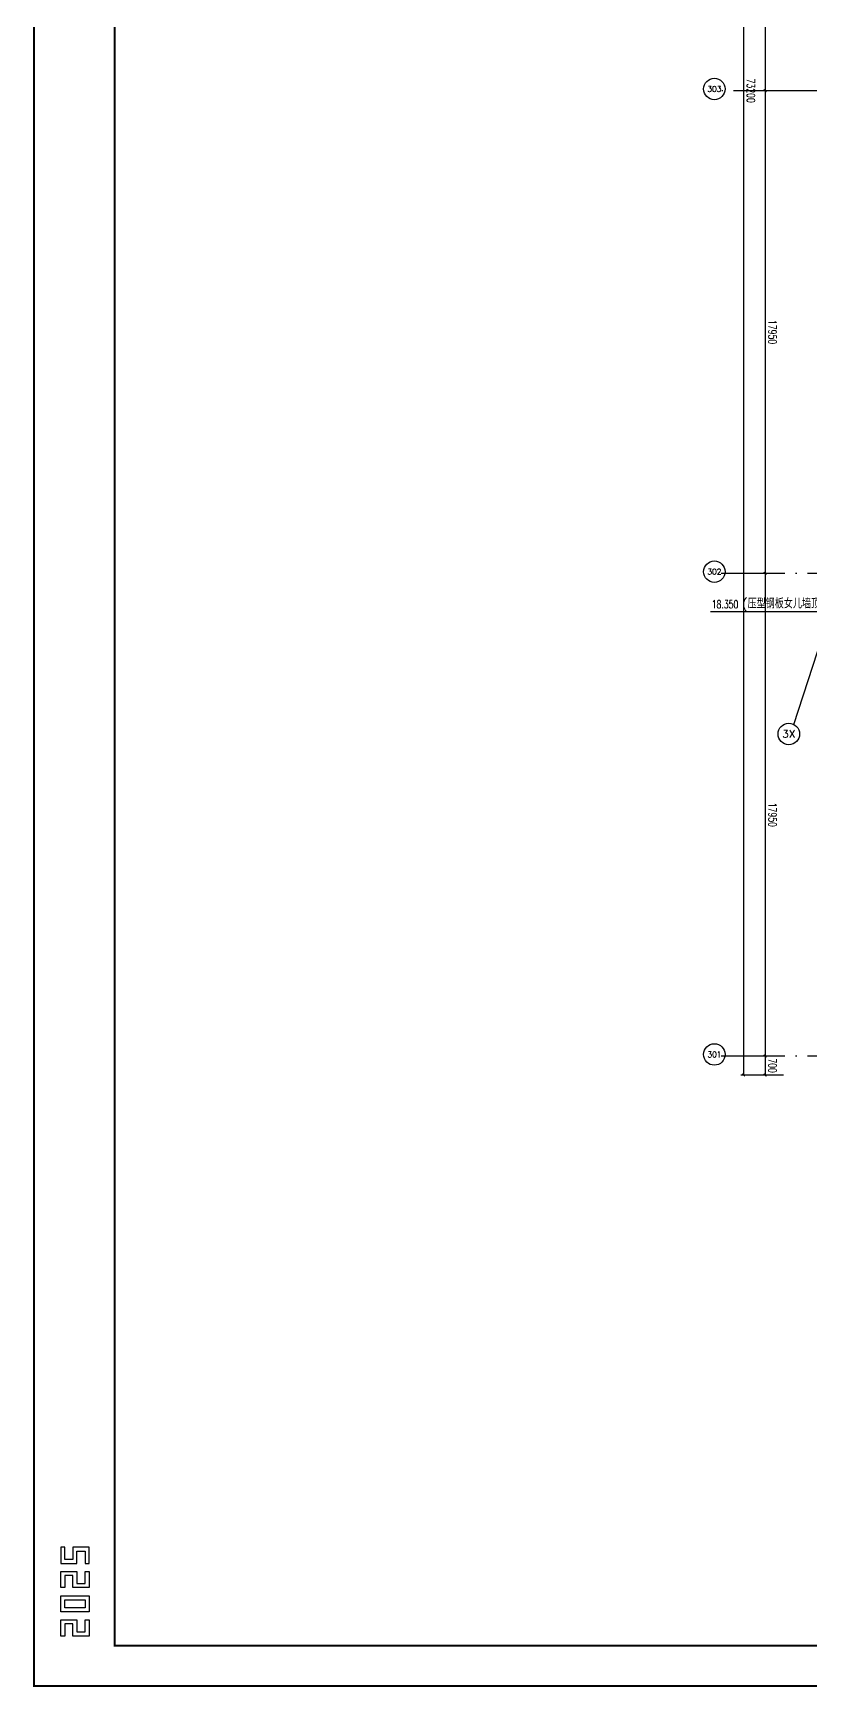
# Model space of a CAD drawing. Extents: x -1396510 to 1250330, y -1892470 to 1623980.
# Drawn here: x 899773 to 928692, y -1383328 to -1321832 of the extents above; entities that cross this region are included whole.
import ezdxf
from ezdxf.enums import TextEntityAlignment as Align

# ---------------------------------------------------------------- set-up
doc = ezdxf.new("R2010")
doc.units = 0
doc.header["$LTSCALE"] = 1000
doc.header["$MEASUREMENT"] = 0
doc.linetypes.add('DOTE', pattern=[2.42, 2, -0.2, 0.02, -0.2])
doc.layers.get('Defpoints').update_dxf_attribs({"color": 210})
for name, color, linetype in [('0-cxFrame', 155, 'Continuous'), ('A-AXIS-D', 1, 'Continuous'), ('A-AXIS-DOTE', 14, 'DOTE'), ('A-AXIS-SYMB', 3, 'Continuous')]:
    doc.layers.add(name, color=color, linetype=linetype)
doc.layers.add('0-cxText', color=131, linetype='Continuous', lineweight=25)
doc.layers.add('A-云线2', color=3, linetype='Continuous', plot=False)
doc.styles.add('_TCH_AXIS', font='COMPLEX', dxfattribs={"bigfont": 'GBCBIG'})
doc.styles.add('_TCH_DIM', font='SIMPLEX', dxfattribs={"bigfont": 'GBCBIG'})
doc.styles.add('A-DIM_T3', font='SIMPLEX', dxfattribs={"width": 0.705882, "bigfont": 'GBCBIG'})
doc.styles.add('cx_tuming', font='simhei.ttf')
doc.styles.add('cx_tuqian1', font='')
doc.styles.add('黑体', font='simhei.ttf', dxfattribs={"height": 12})
doc.styles.get('cx_tuqian1').set_extended_font_data('SimSun')
doc.dimstyles.new('A-DIM&&100', dxfattribs={"dimtxt": 297.5, "dimasz": 100, "dimexe": 100, "dimexo": 100, "dimgap": 126.25, "dimtad": 1, "dimdec": 0, "dimzin": 0, "dimdsep": 46, "dimtxsty": 'A-DIM_T3', "dimblk": 'ARCHTICK', "dimcen": 0.09, "dimclrt": 7, "dimazin": 2, "dimtfac": 1, "dimtdec": 0, "dimtix": 1, "dimtmove": 2, "dimatfit": 3, "dimfxl": 0, "dimtolj": 1, "dimtzin": 0, "dimarcsym": 0})

# ---------------------------------------------------------------- blocks, each defined once
blk = doc.blocks.new('_ArchTick')
at = {"color": 0, "linetype": 'ByBlock', "const_width": 0.4}
blk.add_lwpolyline([(-0.5, -0.5), (0.5, 0.5)], dxfattribs=at)
blk = doc.blocks.new('*D5926')
at = {"layer": 'A-AXIS-D', "color": 0, "lineweight": -2, "transparency": 16777216}
for p, q in [((-2835, -17950), (-3622, -17950)), ((-3522, -17950), (-3522, -35900)), ((-2835, -35900), (-3622, -35900))]:
    blk.add_line(p, q, dxfattribs=at)
at = {"layer": 'Defpoints', "color": 0, "transparency": 16777216}
for p in [(-2735, -17950), (-3522, -35900), (-2735, -35900)]:
    blk.add_point(p, dxfattribs=at)
at = {"layer": 'A-AXIS-D', "color": 0, "lineweight": -2, "transparency": 16777216, "xscale": 100, "yscale": 100, "zscale": 100}
for p, rotation in [((-3522, -17950), 90), ((-3522, -35900), 270)]:
    blk.add_blockref('_ArchTick', p, dxfattribs=dict(at, rotation=rotation))
at = {"layer": 'A-AXIS-D', "color": 7, "transparency": 16777216, "insert": (-3247, -26925), "char_height": 297.5, "attachment_point": 5, "rotation": 270, "style": 'A-DIM_T3'}
blk.add_mtext('\\A1;17950', dxfattribs=at)
blk = doc.blocks.new('*D5927')
at = {"layer": 'A-AXIS-D', "color": 0, "lineweight": -2, "transparency": 16777216}
for p, q in [((-2835, -35900), (-3622, -35900)), ((-3522, -35900), (-3522, -53850)), ((-2835, -53850), (-3622, -53850))]:
    blk.add_line(p, q, dxfattribs=at)
at = {"layer": 'Defpoints', "color": 0, "transparency": 16777216}
for p in [(-2735, -35900), (-3522, -53850), (-2735, -53850)]:
    blk.add_point(p, dxfattribs=at)
at = {"layer": 'A-AXIS-D', "color": 0, "lineweight": -2, "transparency": 16777216, "xscale": 100, "yscale": 100, "zscale": 100}
for p, rotation in [((-3522, -35900), 90), ((-3522, -53850), 270)]:
    blk.add_blockref('_ArchTick', p, dxfattribs=dict(at, rotation=rotation))
at = {"layer": 'A-AXIS-D', "color": 7, "transparency": 16777216, "insert": (-3247, -44875), "char_height": 297.5, "attachment_point": 5, "rotation": 270, "style": 'A-DIM_T3'}
blk.add_mtext('\\A1;17950', dxfattribs=at)
blk = doc.blocks.new('*D5928')
at = {"layer": 'A-AXIS-D', "color": 0, "lineweight": -2, "transparency": 16777216}
for p, q in [((-2835, -53850), (-3622, -53850)), ((-3522, -53850), (-3522, -71800)), ((-2835, -71800), (-3622, -71800))]:
    blk.add_line(p, q, dxfattribs=at)
at = {"layer": 'Defpoints', "color": 0, "transparency": 16777216}
for p in [(-2735, -53850), (-3522, -71800), (-2735, -71800)]:
    blk.add_point(p, dxfattribs=at)
at = {"layer": 'A-AXIS-D', "color": 0, "lineweight": -2, "transparency": 16777216, "xscale": 100, "yscale": 100, "zscale": 100}
for p, rotation in [((-3522, -53850), 90), ((-3522, -71800), 270)]:
    blk.add_blockref('_ArchTick', p, dxfattribs=dict(at, rotation=rotation))
at = {"layer": 'A-AXIS-D', "color": 7, "transparency": 16777216, "insert": (-3247, -62825), "char_height": 297.5, "attachment_point": 5, "rotation": 270, "style": 'A-DIM_T3'}
blk.add_mtext('\\A1;17950', dxfattribs=at)
blk = doc.blocks.new('*D5929')
at = {"layer": 'A-AXIS-D', "color": 0, "lineweight": -2, "transparency": 16777216}
for p, q in [((-2835, -71800), (-3622, -71800)), ((-3522, -71800), (-3522, -72500)), ((-2835, -72500), (-3622, -72500))]:
    blk.add_line(p, q, dxfattribs=at)
at = {"layer": 'Defpoints', "color": 0, "transparency": 16777216}
for p in [(-2735, -71800), (-3522, -72500), (-2735, -72500)]:
    blk.add_point(p, dxfattribs=at)
at = {"layer": 'A-AXIS-D', "color": 0, "lineweight": -2, "transparency": 16777216, "xscale": 100, "yscale": 100, "zscale": 100}
for p, rotation in [((-3522, -71800), 90), ((-3522, -72500), 270)]:
    blk.add_blockref('_ArchTick', p, dxfattribs=dict(at, rotation=rotation))
at = {"layer": 'A-AXIS-D', "color": 7, "transparency": 16777216, "insert": (-3247, -72150), "char_height": 297.5, "attachment_point": 5, "rotation": 270, "style": 'A-DIM_T3'}
blk.add_mtext('\\A1;700', dxfattribs=at)
blk = doc.blocks.new('*D5932')
at = {"layer": 'A-AXIS-D', "color": 0, "lineweight": -2, "transparency": 16777216}
for p, q in [((-2935, 700), (-4422, 700)), ((-4322, 700), (-4322, -72500)), ((-2935, -72500), (-4422, -72500))]:
    blk.add_line(p, q, dxfattribs=at)
at = {"layer": 'Defpoints', "color": 0, "transparency": 16777216}
for p in [(-2835, 700), (-4322, -72500), (-2835, -72500)]:
    blk.add_point(p, dxfattribs=at)
at = {"layer": 'A-AXIS-D', "color": 0, "lineweight": -2, "transparency": 16777216, "xscale": 100, "yscale": 100, "zscale": 100}
for p, rotation in [((-4322, 700), 90), ((-4322, -72500), 270)]:
    blk.add_blockref('_ArchTick', p, dxfattribs=dict(at, rotation=rotation))
at = {"layer": 'A-AXIS-D', "color": 7, "transparency": 16777216, "insert": (-4047, -35900), "char_height": 297.5, "attachment_point": 5, "rotation": 270, "style": 'A-DIM_T3'}
blk.add_mtext('\\A1;73200', dxfattribs=at)
blk = doc.blocks.new('TK22.A0+2 L(Dragon)')
at = {"layer": '0-cxFrame', "color": 7, "const_width": 0.5}
blk.add_lwpolyline([(0, 0), (-1783, 0), (-1783, 841), (0, 841)], close=True, dxfattribs=at)
at = {"layer": '0-cxFrame', "const_width": 0.5}
blk.add_lwpolyline([(-80, 10), (-1763, 10), (-1763, 831), (-80, 831)], close=True, dxfattribs=at)
at = {"layer": 'Defpoints', "color": 2}
for points in [[(-1775.37, 34.37), (-1776.37, 34.37), (-1776.37, 30.37), (-1772.37, 30.37), (-1772.37, 33.37), (-1770.37, 33.37), (-1770.37, 30.37), (-1769.37, 30.37), (-1769.37, 34.37), (-1773.37, 34.37), (-1773.37, 31.37), (-1775.37, 31.37), (-1775.37, 34.37)], [(-1775.37, 24.37), (-1776.37, 24.37), (-1776.37, 28.37), (-1772.37, 28.37), (-1772.37, 25.37), (-1770.37, 25.37), (-1770.37, 28.37), (-1769.37, 28.37), (-1769.37, 24.37), (-1773.37, 24.37), (-1773.37, 27.37), (-1775.37, 27.37), (-1775.37, 24.37)], [(-1775.37, 12.37), (-1776.37, 12.37), (-1776.37, 16.37), (-1772.37, 16.37), (-1772.37, 13.37), (-1770.37, 13.37), (-1770.37, 16.37), (-1769.37, 16.37), (-1769.37, 12.37), (-1773.37, 12.37), (-1773.37, 15.37), (-1775.37, 15.37), (-1775.37, 12.37)]]:
    blk.add_lwpolyline(points, dxfattribs=at)
for points in [[(-1776.37, 18.37), (-1776.37, 22.37), (-1769.37, 22.37), (-1769.37, 18.37)], [(-1775.37, 19.37), (-1775.37, 21.37), (-1770.37, 21.37), (-1770.37, 19.37)]]:
    blk.add_lwpolyline(points, close=True, dxfattribs=at)
at = {"style": '黑体', "flags": 4}
blk.add_attdef('图幅', text='', height=3.3, dxfattribs=at).set_placement((-40, 3), align=Align.RIGHT)
at = {"layer": '0-cxText', "flags": 4}
for tag, height, style, p in [('建设单位', 3.5, 'cx_tuming', (-45, 240)), ('项目名称', 3.5, 'cx_tuming', (-45, 210)), ('子项名称', 3.5, 'cx_tuming', (-45, 180)), ('工程编号', 3.3, 'cx_tuqian1', (-35, 165)), ('图名1', 3.5, 'cx_tuming', (-45, 87)), ('图名2', 3.5, 'cx_tuming', (-45, 79)), ('图名3', 3.5, 'cx_tuming', (-45, 71)), ('出图日期', 3.3, 'cx_tuqian1', (-39, 60)), ('专业', 3.3, 'cx_tuqian1', (-55, 52)), ('图号', 3.3, 'cx_tuqian1', (-55, 44)), ('版次', 3.3, 'cx_tuqian1', (-20, 44))]:
    blk.add_attdef(tag, text='', height=height, dxfattribs=dict(at, style=style)).set_placement(p, align=Align.MIDDLE)
at = {"layer": 'Defpoints', "color": 6, "flags": 4}
for tag, height, style, p in [('tufu', 3.3, '黑体', (-12, 12)), ('dwfname', 4, 'cx_tuqian1', (-80, 3))]:
    blk.add_attdef(tag, text='', height=height, dxfattribs=dict(at, style=style)).set_placement(p, align=Align.RIGHT)
blk = doc.blocks.new('世赫3#厂房屋顶0821')
at = {"layer": 'A-AXIS-D'}
for centre in [(-5406.7, -35835.7), (-5406.7, -53785.7), (-2639.2, -59818.4), (-5406.7, -71735.7)]:
    blk.add_circle(centre, 400, dxfattribs=at)
at = {"layer": 'A-AXIS-DOTE', "color": 8, "ltscale": 2}
for p, q in [((192904.2, -35900), (-5155.8, -35900)), ((190814.2, -53850), (-5155.8, -53850)), ((190814.2, -71800), (-5155.8, -71800))]:
    blk.add_line(p, q, dxfattribs=at)
blk.add_lwpolyline([(-2450.9, -59462.8), (19193, 7244.4)], dxfattribs=at)
at = {"layer": 'A-AXIS-SYMB', "color": 8}
blk.add_line((-796.6, -55280), (-5549.9, -55280), dxfattribs=at)
at = {"layer": 'A-AXIS-D', "color": 7, "style": '_TCH_AXIS'}
for s, height, p, p2 in [('303', 206.28, (-5667, -35938.9), (-5146.4, -35938.9)), ('302', 206.28, (-5667, -53888.9), (-5146.4, -53888.9)), ('3X', 276.42, (-2882.7, -59956.6), (-2395.7, -59956.6)), ('301', 224.46, (-5663.2, -71847.9), (-5150.2, -71847.9))]:
    blk.add_text(s, height=height, dxfattribs=at).set_placement(p, p2, align=Align.FIT)
at = {"layer": 'A-AXIS-SYMB', "color": 7, "style": '_TCH_DIM', "width": 0.705882}
blk.add_text('18.350', height=297.5, dxfattribs=at).set_placement((-5506.6, -55146.7))
at = {"layer": 'A-AXIS-SYMB', "color": 7, "style": '_TCH_DIM'}
blk.add_text('(压型钢板女儿墙顶结构标高)', height=337.589, dxfattribs=at).set_placement((-4376.6, -55146.7))
at = {"layer": 'A-AXIS-D'}
for base, p1, p2, picture, middle in [((-4321.6, -72500.1), (-2835.2, 700), (-2835.2, -72500.1), '*D5932', (-4046.6, -35900)), ((-3521.6, -35900), (-2735.2, -17950), (-2735.2, -35900), '*D5926', (-3246.6, -26925)), ((-3521.6, -53850), (-2735.2, -35900), (-2735.2, -53850), '*D5927', (-3246.6, -44875)), ((-3521.6, -71800), (-2735.2, -53850), (-2735.2, -71800), '*D5928', (-3246.6, -62825)), ((-3521.6, -72500.1), (-2735.2, -71800), (-2735.2, -72500.1), '*D5929', (-3246.6, -72150))]:
    dim = blk.add_linear_dim(base=base, p1=p1, p2=p2, angle=270, dimstyle='A-DIM&&100', dxfattribs=at)
    dim.commit()
    dim.dimension.update_dxf_attribs({"geometry": picture, "text_midpoint": middle, "dimtype": 161, "text_rotation": 270})

msp = doc.modelspace()

# ---------------------------------------------------------------- block references
at = {"layer": 'A-云线2'}
msp.add_blockref('世赫3#厂房屋顶0821', (930510, -1288074), dxfattribs=at)

# ---------------------------------------------------------------- next in the draw order: block references
at = {"layer": '0-cxFrame', "xscale": 150, "yscale": 150, "zscale": 150}
msp.add_blockref('TK22.A0+2 L(Dragon)', (1167260.4, -1383290), dxfattribs=at)

doc.saveas('drawing.dxf')
